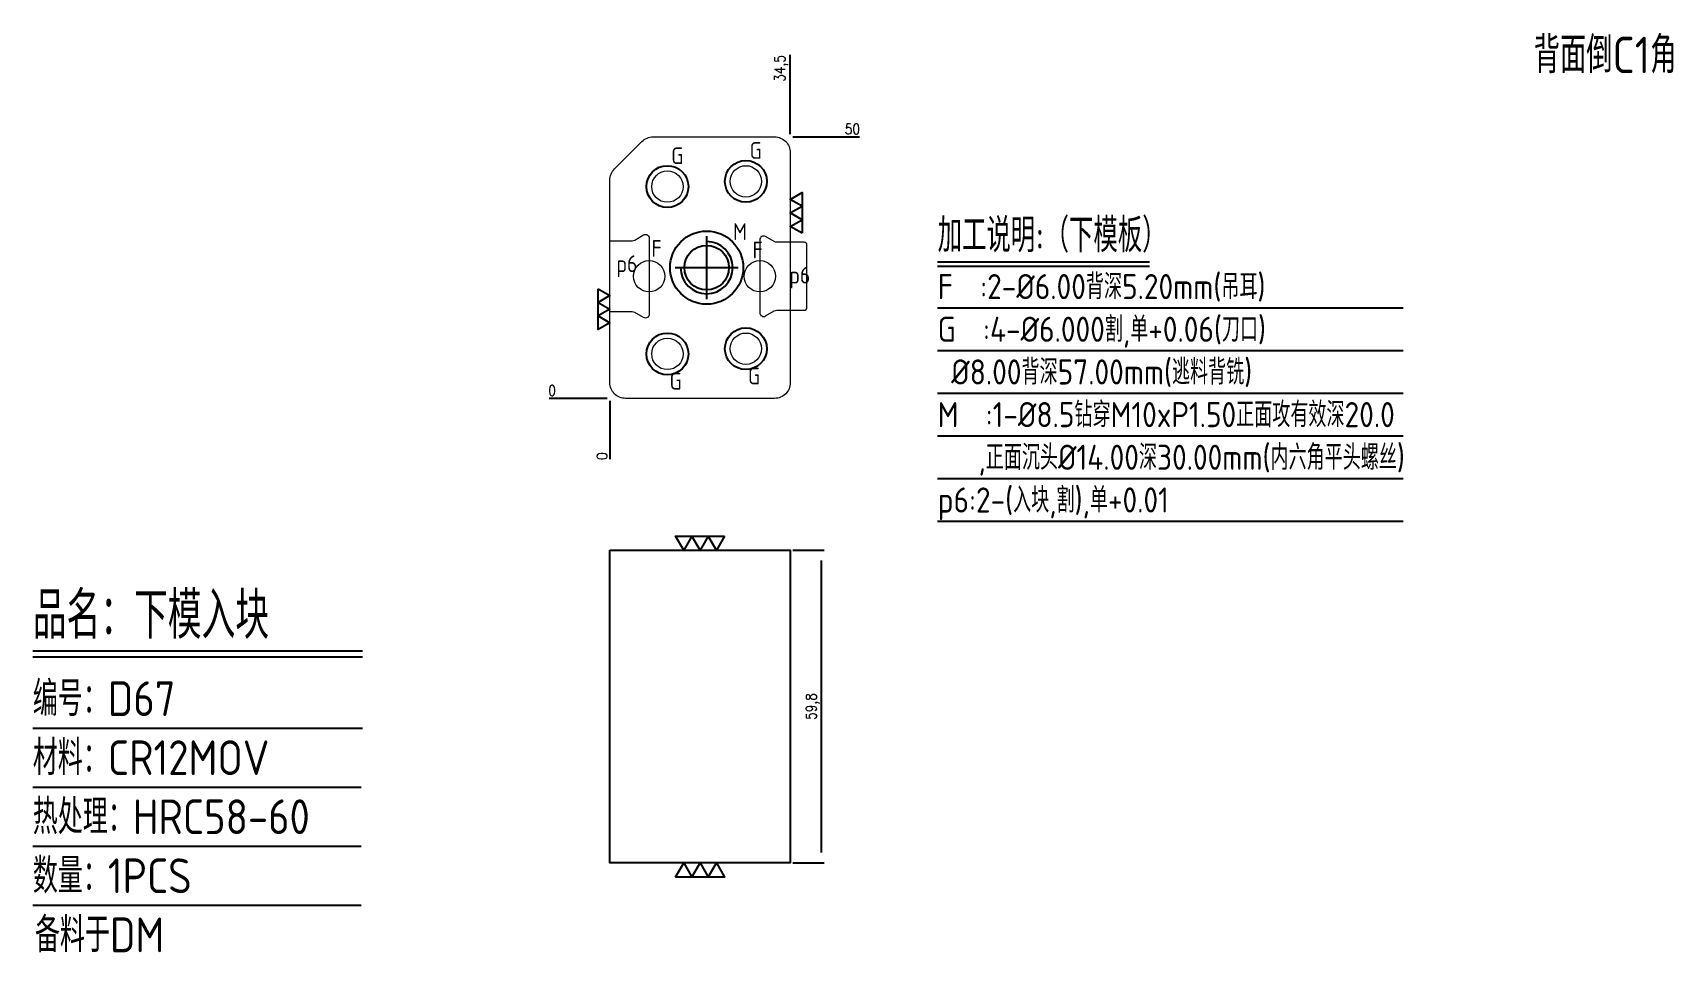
# Model space of a CAD drawing. Header units: millimetres. Extents: x 94075 to 94389, y -3027 to -2851.
import ezdxf
from ezdxf.enums import TextEntityAlignment as Align

# ---------------------------------------------------------------- set-up
doc = ezdxf.new("R2010")
doc.units = ezdxf.units.MM
for name, pattern in [('CENTER', [0]), ('DASHED', [0]), ('HIDDEN', [0])]:
    doc.linetypes.add(name, pattern=pattern)
for name, color, linetype in [('DIE_P', 2, 'Continuous'), ('DIM', 4, 'Continuous'), ('PRESS', 3, 'Continuous'), ('TEXT', 4, 'Continuous')]:
    doc.layers.add(name, color=color, linetype=linetype)
doc.styles.add('gbenor', font='gbenor.shx', dxfattribs={"bigfont": 'gbcbig.shx'})
doc.styles.get("Standard").update_dxf_attribs({"font": 'txt.shx', "width": 0.85, "bigfont": 'ctxt.shx'})
doc.dimstyles.new('T-2-WX', dxfattribs={"dimtxt": 2, "dimasz": 2, "dimexe": 0.5, "dimexo": 0.5, "dimgap": 0.5, "dimtad": 1, "dimtxsty": 'Standard', "dimblk": 'OPEN30', "dimcen": 0, "dimazin": 3, "dimtfac": 1, "dimtmove": 0, "dimatfit": 3, "dimldrblk": 'OPEN30', "dimlwd": -1, "dimlwe": -1})

# ---------------------------------------------------------------- blocks, each defined once
blk = doc.blocks.new('*D7579')
at = {"layer": 'Defpoints', "color": 0}
for p in [(94220.34, -2871.19), (94230.34, -2871.19), (94185.84, -2921.19)]:
    blk.add_point(p, dxfattribs=at)
at = {"layer": 'DIM', "color": 0}
for p, q in [((94220.84, -2871.19), (94224.34, -2871.19)), ((94224.34, -2871.19), (94226.34, -2871.19)), ((94226.34, -2871.19), (94233.59, -2871.19))]:
    blk.add_line(p, q, dxfattribs=at)
at = {"layer": 'DIM', "color": 0, "insert": (94232.22, -2869.69), "char_height": 2, "attachment_point": 5}
blk.add_mtext('50', dxfattribs=at)
blk = doc.blocks.new('_Open30')
blk = doc.blocks.new('*D7580')
at = {"layer": 'Defpoints', "color": 0}
for p in [(94175.84, -2921.19), (94185.84, -2921.19), (94185.84, -2921.19)]:
    blk.add_point(p, dxfattribs=at)
at = {"layer": 'DIM', "color": 0}
blk.add_line((94185.34, -2921.19), (94174.21, -2921.19), dxfattribs=at)
at = {"layer": 'DIM', "color": 0, "insert": (94174.78, -2919.69), "char_height": 2, "attachment_point": 5}
blk.add_mtext('0', dxfattribs=at)
blk = doc.blocks.new('*D7581')
at = {"layer": 'Defpoints', "color": 0}
for p in [(94185.84, -2921.19), (94185.84, -2921.19), (94185.84, -2931.19)]:
    blk.add_point(p, dxfattribs=at)
at = {"layer": 'DIM', "color": 0}
blk.add_line((94185.84, -2921.69), (94185.84, -2932.83), dxfattribs=at)
at = {"layer": 'DIM', "color": 0, "insert": (94184.34, -2932.26), "char_height": 2, "attachment_point": 5, "rotation": 90}
blk.add_mtext('0', dxfattribs=at)
blk = doc.blocks.new('*D7582')
at = {"layer": 'Defpoints', "color": 0}
for p in [(94220.34, -2861.19), (94220.34, -2871.19), (94185.84, -2921.19)]:
    blk.add_point(p, dxfattribs=at)
at = {"layer": 'DIM', "color": 0}
for p, q in [((94220.34, -2865.19), (94220.34, -2855.51)), ((94220.34, -2867.19), (94220.34, -2865.19)), ((94220.34, -2870.69), (94220.34, -2867.19))]:
    blk.add_line(p, q, dxfattribs=at)
at = {"layer": 'DIM', "color": 0, "insert": (94218.65, -2858.1), "char_height": 2, "attachment_point": 5, "rotation": 90}
blk.add_mtext('34,5', dxfattribs=at)
blk = doc.blocks.new('*D7583')
at = {"layer": 'Defpoints', "color": 0}
for p in [(94220.34, -2950.22), (94226.34, -2950.22), (94220.34, -3010.02)]:
    blk.add_point(p, dxfattribs=at)
at = {"layer": 'DIM', "color": 0}
for p, q in [((94220.84, -2950.22), (94226.84, -2950.22)), ((94226.34, -3008.02), (94226.34, -2952.22)), ((94220.84, -3010.02), (94226.84, -3010.02))]:
    blk.add_line(p, q, dxfattribs=at)
at = {"layer": 'DIM', "color": 0, "insert": (94224.65, -2980.12), "char_height": 2, "attachment_point": 5, "rotation": 90}
blk.add_mtext('59,8', dxfattribs=at)

msp = doc.modelspace()

# ---------------------------------------------------------------- linework, layer by layer
at = {"layer": 'DIE_P', "linetype": 'CENTER'}
for p, q in [((94204.342, -2890.194), (94204.342, -2902.194)), ((94198.342, -2896.194), (94210.342, -2896.194))]:
    msp.add_line(p, q, dxfattribs=at)
at = {"layer": 'DIE_P', "linetype": 'Continuous', "lineweight": 15}
msp.add_lwpolyline([(94185.842, -2918.194), (94185.842, -2879.436, -0.1989124), (94186.721, -2877.315), (94191.963, -2872.072, -0.1989124), (94194.085, -2871.194), (94217.342, -2871.194, -0.4142136), (94220.342, -2874.194), (94220.342, -2918.194, -0.4142136), (94217.342, -2921.194), (94188.842, -2921.194, -0.4142136)], format="xyb", close=True, dxfattribs=at)
at = {"layer": 'DIE_P', "color": 1, "linetype": 'Continuous', "lineweight": 15}
for points in [[(94185.842, -2904.644), (94185.842, -2891.044), (94190.104, -2891.044, 0.1316525), (94190.604, -2890.91), (94192.292, -2889.936, -0.5773503), (94193.342, -2890.542), (94193.342, -2905.147, -0.5773503), (94192.292, -2905.753), (94190.604, -2904.778, 0.1316525), (94190.104, -2904.644)], [(94223.522, -2903.844), (94223.522, -2891.844, 0.4142136), (94223.022, -2891.344), (94217.74, -2891.344, -0.1316525), (94217.24, -2891.21), (94215.572, -2890.247, 0.5773503), (94214.522, -2890.854), (94214.522, -2904.835, 0.5773503), (94215.572, -2905.441), (94217.24, -2904.478, -0.1316525), (94217.74, -2904.344), (94223.022, -2904.344, 0.4142136)]]:
    msp.add_lwpolyline(points, format="xyb", close=True, dxfattribs=at)
at = {"layer": 'DIE_P', "color": 4, "linetype": 'HIDDEN', "ltscale": 0.5}
for centre in [(94196.842, -2880.694), (94211.842, -2879.694), (94211.842, -2911.694), (94196.842, -2912.694)]:
    msp.add_circle(centre, 4, dxfattribs=at)
at = {"layer": 'DIE_P', "color": 1, "linetype": 'Continuous', "lineweight": 18}
for centre in [(94211.842, -2879.694), (94196.842, -2880.694), (94196.842, -2912.694), (94211.842, -2911.694)]:
    msp.add_circle(centre, 3, dxfattribs=at)
at = {"layer": 'DIE_P', "linetype": 'Continuous'}
msp.add_circle((94204.342, -2896.194), 7, dxfattribs=at)
at = {"layer": 'DIE_P'}
msp.add_circle((94204.342, -2896.194), 4.25, dxfattribs=at)
at = {"layer": 'DIE_P', "color": 52, "linetype": 'DASHED', "lineweight": 15}
for centre in [(94193.342, -2897.844), (94214.522, -2897.844)]:
    msp.add_circle(centre, 3, dxfattribs=at)
at = {"layer": 'DIE_P'}
msp.add_arc((94204.342, -2896.194), 5, 180, 90, dxfattribs=at)
at = {"layer": 'DIM', "color": 4, "linetype": 'Continuous', "lineweight": 25}
for p, q in [((94075.461, -2969.487), (94138.521, -2969.487)), ((94075.461, -2970.649), (94138.521, -2970.649)), ((94075.461, -2984.263), (94138.521, -2984.263)), ((94075.461, -2995.553), (94138.248, -2995.553)), ((94075.461, -3006.843), (94138.248, -3006.843)), ((94075.461, -3018.133), (94138.248, -3018.133))]:
    msp.add_line(p, q, dxfattribs=at)
at = {"layer": 'PRESS', "color": 4}
for points in [[(94222.592, -2889.632), (94220.342, -2888.333), (94222.592, -2887.034), (94220.342, -2885.735), (94222.592, -2884.436), (94220.342, -2883.137), (94222.592, -2881.838), (94222.592, -2889.632)], [(94183.592, -2900.236), (94185.842, -2901.535), (94183.592, -2902.834), (94185.842, -2904.133), (94183.592, -2905.432), (94185.842, -2906.731), (94183.592, -2908.03), (94183.592, -2900.236)]]:
    msp.add_lwpolyline(points, close=True, dxfattribs=at)
at = {"layer": 'TEXT', "color": 3}
for p, q in [((94248.522, -2895.093), (94289.073, -2895.093)), ((94248.522, -2895.933), (94289.073, -2895.933))]:
    msp.add_line(p, q, dxfattribs=at)
at = {"layer": 'TEXT', "color": 3, "linetype": 'Continuous'}
for p, q in [((94248.522, -2903.901), (94337.579, -2903.901)), ((94248.522, -2912.061), (94337.579, -2912.061)), ((94248.522, -2920.221), (94337.579, -2920.221)), ((94248.522, -2928.381), (94337.579, -2928.381)), ((94248.522, -2936.541), (94337.579, -2936.541)), ((94248.522, -2944.701), (94337.579, -2944.701))]:
    msp.add_line(p, q, dxfattribs=at)
at = {"layer": 'TEXT'}
for points in [[(94207.769, -2947.524), (94206.21, -2950.224), (94204.651, -2947.524), (94203.092, -2950.224), (94201.533, -2947.524), (94199.974, -2950.224), (94198.416, -2947.524), (94207.769, -2947.524)], [(94198.416, -3012.724), (94199.974, -3010.024), (94201.533, -3012.724), (94203.092, -3010.024), (94204.651, -3012.724), (94206.21, -3010.024), (94207.769, -3012.724), (94198.416, -3012.724)]]:
    msp.add_lwpolyline(points, close=True, dxfattribs=at)
at = {"layer": 'TEXT', "color": 2}
msp.add_lwpolyline([(94185.842, -2950.224), (94220.342, -2950.224), (94220.342, -3010.024), (94185.842, -3010.024)], close=True, dxfattribs=at)

# ---------------------------------------------------------------- texts
at = {"layer": 'DIM', "color": 3, "linetype": 'Continuous', "lineweight": 25, "style": 'gbenor'}
for s, height, p in [('品名：下模入块', 8.9655, (94075.461, -2967.163)), ('编号：D67', 6.6411, (94075.461, -2981.939)), ('材料：CR12MOV', 6.6411, (94075.461, -2993.229)), ('热处理：HRC58-60', 6.64111, (94075.461, -3004.519)), ('数量：1PCS', 6.6411, (94075.461, -3015.809)), ('备料于DM', 6.6411, (94075.865, -3027.099))]:
    msp.add_text(s, height=height, dxfattribs=at).set_placement(p)
at = {"layer": 'TEXT', "color": 4, "lineweight": 18, "style": 'gbenor'}
msp.add_text('背面倒C1角', height=6.9635, dxfattribs=at).set_placement((94362.55, -2859.001))
at = {"layer": 'TEXT', "color": 4, "style": 'gbenor'}
for s, p in [('G', (94198.729, -2874.794)), ('G', (94213.729, -2873.794)), ('M', (94210.728, -2889.308)), ('F', (94194.764, -2892.538)), ('F', (94214.101, -2892.826)), ('p6', (94189.091, -2895.444)), ('p6', (94222.156, -2897.617)), ('G', (94198.412, -2917.916)), ('G', (94213.412, -2916.916))]:
    msp.add_text(s, height=3.2, dxfattribs=at).set_placement(p, align=Align.MIDDLE_CENTER)
for s, height, p in [('加工说明:（下模板）', 6.48, (94248.522, -2893.245)), ('F  :2-%%c6.00背深5.20mm(吊耳)', 4.8, (94248.522, -2902.221)), (' %%C8.00背深57.00mm(逃料背铣)', 4.8, (94248.522, -2918.541)), ('M  :1-%%C8.5钻穿M10xP1.50正面攻有效深20.0', 4.8, (94248.522, -2926.701)), ('   ,正面沉头%%c14.00深30.00mm(内六角平头螺丝)', 4.8, (94248.522, -2934.861))]:
    msp.add_text(s, height=height, dxfattribs=at).set_placement(p)
at = {"layer": 'TEXT', "color": 1, "style": 'gbenor'}
for s, p in [('G  :4-%%c6.000割,单+0.06(刀口)', (94248.522, -2910.381)), ('p6:2-(入块,割),单+0.01', (94248.522, -2943.021))]:
    msp.add_text(s, height=4.8, dxfattribs=at).set_placement(p)

# ---------------------------------------------------------------- dimensions: what is measured, and where the dimension line sits
at = {"layer": 'DIM'}
for feature_location, offset, dtype, origin, picture, middle in [((94220.342, -2871.194), (0, 10), 1, (94185.842, -2921.194), '*D7582', (94218.652, -2858.103)), ((94220.342, -2871.194), (10, 0), 0, (94185.842, -2921.194), '*D7579', (94232.218, -2869.694)), ((94185.84210495, -2921.193780455), (-10, 0), 0, (94185.84210495, -2921.193780455), '*D7580', (94174.775438283, -2919.693780455)), ((94185.84210495, -2921.193780455), (0, -10), 1, (94185.84210495, -2921.193780455), '*D7581', (94184.34210495, -2932.260447121))]:
    dim = msp.add_ordinate_dim(feature_location=feature_location, offset=offset, dtype=dtype, origin=origin, dimstyle='T-2-WX', dxfattribs=at)
    dim.commit()
    dim.dimension.update_dxf_attribs({"geometry": picture, "text_midpoint": middle})
dim = msp.add_linear_dim(base=(94226.342, -2950.224), p1=(94220.342, -3010.024), p2=(94220.342, -2950.224), angle=90, dimstyle='T-2-WX', dxfattribs=at)
dim.commit()
dim.dimension.update_dxf_attribs({"geometry": '*D7583', "text_midpoint": (94224.652, -2980.124)})

doc.saveas('drawing.dxf')
